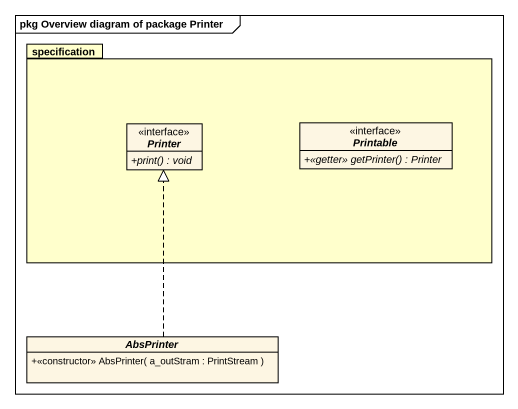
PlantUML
@startuml
mainframe pkg Overview diagram of package Printer
hide circle
hide empty members
skinparam classAttributeIconSize 0
package specification #FFFFCC {
  interface Printer {
    {abstract} +print() : void
  }
  interface Printable {
    {abstract} +<<getter>> getPrinter() : Printer
  }
}
abstract class AbsPrinter {
  +<<constructor>> AbsPrinter( a_outStram : PrintStream )
}
AbsPrinter .up.|> Printer
@enduml
